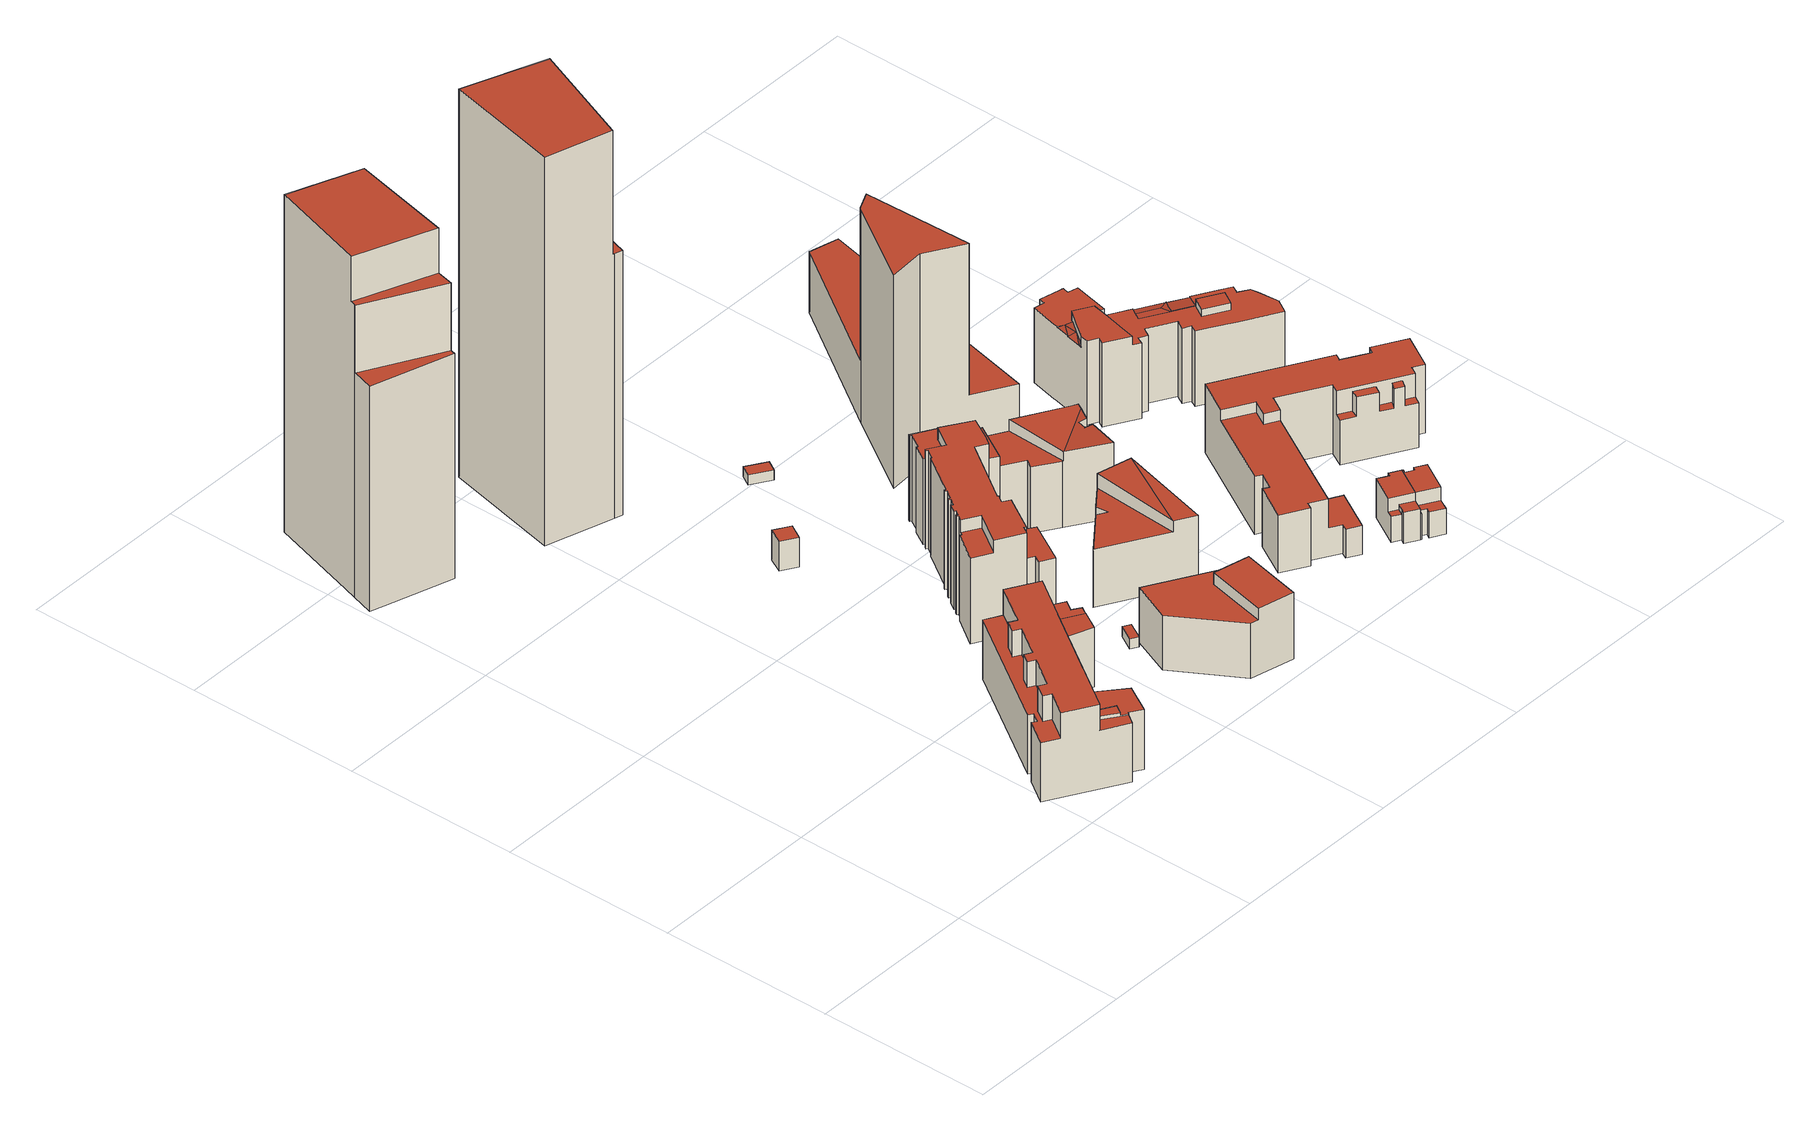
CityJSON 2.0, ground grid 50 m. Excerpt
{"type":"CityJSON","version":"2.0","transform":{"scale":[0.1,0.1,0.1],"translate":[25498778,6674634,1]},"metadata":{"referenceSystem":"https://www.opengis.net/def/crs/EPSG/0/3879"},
"CityObjects":{
"building1":{"type":"Building","attributes":{"GroundLevel":"1.9","HighestRoof":"104.5","LowestRoof":"70.4","RoofNames":"flat","BuildingHeightNN":104,"SUUNNITELMA_ALUE":"Redi","Rakennuksen_tila":"suunnitelma","roofType":"1000","measuredHeight":102.6},"address":[{"country":"Finland","locality":"Helsinki"}],"geometry":[{"type":"Solid","lod":"2","boundaries":[[[[0,1,2,3,4,5]],[[1,0,6,7,8]],[[9,10,11,12]],[[13,14,5,4,11,10,15]],[[16,17,9,12,18,19,8,7]],[[6,0,5,14,13,16,7]],[[15,17,16,13]],[[18,3,2,19]],[[19,2,1,8]],[[11,4,3,18,12]],[[9,17,15,10]]]],"semantics":{"surfaces":[{"type":"WallSurface"},{"type":"GroundSurface"},{"type":"RoofSurface","Area":95.1,"RoofPitch":90,"ZMax":68.5,"ZMaxASL":70.4,"ZMin":68.5,"ZMinASL":70.4,"RoofOrientation":-1},{"type":"RoofSurface","Area":84.5,"RoofPitch":90,"ZMax":89.1,"ZMaxASL":90.9,"ZMin":89.1,"ZMinASL":90.9,"RoofOrientation":-1},{"type":"RoofSurface","Area":679.1,"RoofPitch":90,"ZMax":102.6,"ZMaxASL":104.5,"ZMin":102.6,"ZMinASL":104.5,"RoofOrientation":-1}],"values":[[0,0,0,0,0,1,0,0,2,3,4]]}}]},
"building2":{"type":"Building","attributes":{"Integrate_LoD[1].overlap_filter":89,"Integrate_LoD[1].overlap_file_to_DB":100,"Integrate_LoD[1].overlap_DB_to_file":100,"Integrate_LoD[1].area_diff_filter":10,"Integrate_LoD[1].area_diff":0,"Integrate_LoD[1].matching_mode":1,"Integrate_LoD[1].integration_date":"2016-10-28","Integrate_LoD[1].integrating_person":"vcdb_user","GroundLevel":4.17,"HighestRoof":30,"LowestRoof":30,"BREC_RoofNames":"flat","BREC_BuildingHeightNN":30,"KG_KRAKENN":5055551,"REPAIRED":"no","TILA_KOODI":2,"CODE":"111","C_KAYTTARK":"039","Rakennuksen_tila":"voimassa","Kayttotarkoitus":"Asuinrakennus","Kerroksia":7,"Kerrosala":4223,"Katuosoite":"Antareksenkatu 1","Valmistunut":"2013-08-19","Rakennusaine":"Betoni tai kevytbetoni","Tilavuus":20030,"Kokonaisala":5616,"Rakennustunnus_(RATU)":57968,"Rakennustunnus_(VTJ-PRT)":"101589033K","roofType":"1000","measuredHeight":25.83},"address":[{"country":"Finland","locality":"Helsinki"},{"country":"Finland","locality":"Helsinki"}],"geometry":[{"type":"Solid","lod":"2","boundaries":[[[[20,21,22,23]],[[24,25,26,27]],[[21,28,29,22]],[[25,30,31,26]],[[28,21,20,32,33,34]],[[35,36,37,38,39,40,41,42,43,44,45,46,47,48,30,25,24,49,50,51]],[[52,53,54,55]],[[56,57,58,59,60,61,62,63]],[[64,65,66,67]],[[65,64,34,33]],[[49,24,27,68]],[[69,67,66,70,71,72]],[[73,74,63,62]],[[74,73,75,76]],[[74,76,56,63]],[[59,58,77,78]],[[70,66,65,33,32,79]],[[71,80,81,72]],[[82,52,55,75,73,62,61,83]],[[84,85,46,45]],[[81,80,83,61,60,86]],[[85,87,47,46]],[[88,89,35,51]],[[90,91,39,38]],[[92,93,43,42]],[[80,71,70,79,87,85,84,94,93,92,95,96,91,90,97,98,89,88,82,83]],[[93,94,44,43]],[[77,58,57,54,53,99]],[[94,84,45,44]],[[98,97,37,36]],[[96,95,41,40]],[[54,57,56,76,75,55]],[[91,96,40,39]],[[95,92,42,41]],[[89,98,36,35]],[[99,53,52,82,88,51,50,100]],[[97,90,38,37]],[[29,28,34,64,67,69]],[[60,59,78,86]],[[72,81,86,78,77,99,100,68,27,26,31,101,23,22,29,69]],[[30,48,101,31]],[[50,49,68,100]],[[101,48,47,87,79,32,20,23]]]],"semantics":{"surfaces":[{"type":"WallSurface"},{"type":"RoofSurface","Area":47.82,"RoofPitch":90,"ZMax":17.9,"ZMaxASL":22.07,"ZMin":17.9,"ZMinASL":22.07,"RoofOrientation":-1},{"type":"RoofSurface","Area":17.26,"RoofPitch":90,"ZMax":19.05,"ZMaxASL":23.22,"ZMin":19.05,"ZMinASL":23.22,"RoofOrientation":-1},{"type":"RoofSurface","Area":535.02,"RoofPitch":90,"ZMax":25.82,"ZMaxASL":29.99,"ZMin":25.82,"ZMinASL":29.99,"RoofOrientation":-1},{"type":"GroundSurface"}],"values":[[0,0,0,0,1,1,1,1,1,0,0,0,0,2,0,0,0,0,0,0,0,0,0,0,0,3,0,0,0,0,0,0,0,0,0,0,0,0,0,4,0,0,0]]}}]},
"building3":{"type":"Building","attributes":{"Integrate_LoD[1].overlap_filter":89,"Integrate_LoD[1].overlap_file_to_DB":100,"Integrate_LoD[1].overlap_DB_to_file":100,"Integrate_LoD[1].area_diff_filter":10,"Integrate_LoD[1].area_diff":0,"Integrate_LoD[1].matching_mode":1,"Integrate_LoD[1].integration_date":"2016-10-28","Integrate_LoD[1].integrating_person":"vcdb_user","GroundLevel":7.86,"HighestRoof":16.86,"LowestRoof":16.86,"BREC_RoofNames":"flat","BREC_BuildingHeightNN":16.86,"REPAIRED":"no","CODE":"210","roofType":"1000","measuredHeight":9},"address":[{"country":"Finland","locality":"Helsinki"},{"country":"Finland","locality":"Helsinki"}],"geometry":[{"type":"Solid","lod":"2","boundaries":[[[[102,103,104,105]],[[106,107,108,109]],[[103,108,107,104]],[[109,108,103,102]],[[109,102,105,106]],[[105,104,107,106]]]],"semantics":{"surfaces":[{"type":"WallSurface"},{"type":"GroundSurface"},{"type":"RoofSurface","Area":25.08,"RoofPitch":90,"ZMax":9,"ZMaxASL":16.86,"ZMin":9,"ZMinASL":16.86,"RoofOrientation":-1}],"values":[[0,0,1,0,2,0]]}}]},
"building4":{"type":"Building","attributes":{"GroundLevel":7.7,"HighestRoof":10.7,"LowestRoof":10.7,"BREC_RoofNames":"flat","BREC_BuildingHeightNN":10.7,"REPAIRED":"no","CODE":"210","Integrate_LoD[1].overlap_filter":89,"Integrate_LoD[1].overlap_file_to_DB":100,"Integrate_LoD[1].overlap_DB_to_file":100,"Integrate_LoD[1].area_diff_filter":10,"Integrate_LoD[1].area_diff":0,"Integrate_LoD[1].matching_mode":1,"Integrate_LoD[1].integration_date":"2016-10-28","Integrate_LoD[1].integrating_person":"vcdb_user","roofType":"1000","measuredHeight":3},"address":[{"country":"Finland","locality":"Helsinki"},{"country":"Finland","locality":"Helsinki"}],"geometry":[{"type":"Solid","lod":"2","boundaries":[[[[110,111,112,113]],[[113,114,115,110]],[[111,116,117,112]],[[110,115,116,111]],[[112,117,114,113]],[[116,115,114,117]]]],"semantics":{"surfaces":[{"type":"RoofSurface","Area":12.91,"RoofPitch":90,"ZMax":3,"ZMaxASL":10.7,"ZMin":3,"ZMinASL":10.7,"RoofOrientation":-1},{"type":"WallSurface"},{"type":"GroundSurface"}],"values":[[0,1,1,1,1,2]]}}]},
"building5":{"type":"Building","attributes":{"Rakennuksen_tila":"suunnitelma","GroundLevel":"1.0","HighestRoof":"119.1","LowestRoof":"81.5","RoofNames":"flat","BuildingHeightNN":119,"SUUNNITELMA_ALUE":"Redi","Integrate_LoD[2].overlap_filter":89,"Integrate_LoD[2].overlap_file_to_DB":100,"Integrate_LoD[2].overlap_DB_to_file":100,"Integrate_LoD[2].area_diff_filter":10,"Integrate_LoD[2].area_diff":0,"Integrate_LoD[2].matching_mode":1,"Integrate_LoD[2].integration_date":"2019-01-28","Integrate_LoD[2].integrating_person":"vcdb_user","roofType":"1000","measuredHeight":118.1},"address":[{"country":"Finland","locality":"Helsinki"}],"geometry":[{"type":"Solid","lod":"2","boundaries":[[[[118,119,120,121,122,123]],[[124,125,121,120,119,126]],[[127,128,129,130,118,123]],[[131,127,123,122]],[[125,131,122,121]],[[124,129,128,125]],[[130,126,119,118]],[[131,125,128,127]],[[130,129,124,126]]]],"semantics":{"surfaces":[{"type":"GroundSurface"},{"type":"WallSurface"},{"type":"RoofSurface","Area":46.4,"RoofPitch":90,"ZMax":80.5,"ZMaxASL":81.5,"ZMin":80.5,"ZMinASL":81.5,"RoofOrientation":-1},{"type":"RoofSurface","Area":747.6,"RoofPitch":90,"ZMax":118.1,"ZMaxASL":119.1,"ZMin":118.1,"ZMinASL":119.1,"RoofOrientation":-1}],"values":[[0,1,1,1,1,1,1,2,3]]}}]},
"building6":{"type":"Building","attributes":{"Integrate_LoD[1].overlap_filter":89,"Integrate_LoD[1].overlap_file_to_DB":100,"Integrate_LoD[1].overlap_DB_to_file":100,"Integrate_LoD[1].area_diff_filter":10,"Integrate_LoD[1].area_diff":0,"Integrate_LoD[1].matching_mode":1,"Integrate_LoD[1].integration_date":"2016-10-28","Integrate_LoD[1].integrating_person":"vcdb_user","GroundLevel":4.8,"HighestRoof":21.46,"LowestRoof":21.46,"BREC_RoofNames":"flat","BREC_BuildingHeightNN":21.46,"KG_KRAKENN":5053805,"REPAIRED":"no","TILA_KOODI":2,"CODE":"111","C_KAYTTARK":"039","Kerrosala":4287,"Rakennuksen_tila":"voimassa","Kayttotarkoitus":"Asuinrakennus","Kerroksia":6,"Rakennustunnus_(VTJ-PRT)":"103151890A","Katuosoite":"Antareksenkatu 3","Valmistunut":"2012-08-16","Rakennusaine":"Betoni tai kevytbetoni","Tilavuus":18699,"Kokonaisala":6047,"Rakennustunnus_(RATU)":57818,"roofType":"1000","measuredHeight":16.66},"address":[{"country":"Finland","locality":"Helsinki"},{"country":"Finland","locality":"Helsinki"}],"geometry":[{"type":"Solid","lod":"2","boundaries":[[[[132,133,134,135]],[[136,137,138,139,140,141]],[[142,143,144,145]],[[146,147,144,143,137,136]],[[143,142,138,137]],[[141,134,133,146,136]],[[147,146,133,132]],[[138,142,145,139]],[[139,145,144,147,132,135,140]],[[135,134,141,140]]]],"semantics":{"surfaces":[{"type":"WallSurface"},{"type":"RoofSurface","Area":191.25,"RoofPitch":90,"ZMax":20.28,"ZMaxASL":25.08,"ZMin":20.28,"ZMinASL":25.08,"RoofOrientation":-1},{"type":"GroundSurface"},{"type":"RoofSurface","Area":356.04,"RoofPitch":90,"ZMax":16.67,"ZMaxASL":21.47,"ZMin":16.67,"ZMinASL":21.47,"RoofOrientation":-1}],"values":[[0,0,0,0,1,2,0,0,3,0]]}}]},
"building7":{"type":"Building","attributes":{"Integrate_LoD[1].overlap_filter":89,"Integrate_LoD[1].overlap_file_to_DB":100,"Integrate_LoD[1].overlap_DB_to_file":100,"Integrate_LoD[1].area_diff_filter":10,"Integrate_LoD[1].area_diff":0,"Integrate_LoD[1].matching_mode":1,"Integrate_LoD[1].integration_date":"2016-10-28","Integrate_LoD[1].integrating_person":"vcdb_user","GroundLevel":3.69,"HighestRoof":33.52,"LowestRoof":33.52,"BREC_RoofNames":"flat","BREC_BuildingHeightNN":33.52,"KG_KRAKENN":5077817,"REPAIRED":"no","TILA_KOODI":2,"CODE":"111","C_KAYTTARK":"039","Rakennuksen_tila":"voimassa","Kayttotarkoitus":"Asuinrakennus","Kerroksia":8,"Kerrosala":4297,"Katuosoite":"Arielinkatu 8","Valmistunut":"2015-06-15","Rakennusaine":"Betoni tai kevytbetoni","Tilavuus":20210,"Kokonaisala":6998,"Rakennustunnus_(RATU)":60684,"Rakennustunnus_(VTJ-PRT)":"101902888X","roofType":"1000","measuredHeight":29.83},"address":[{"country":"Finland","locality":"Helsinki"},{"country":"Finland","locality":"Helsinki"}],"geometry":[{"type":"Solid","lod":"2","boundaries":[[[[148,149,150,151]],[[152,153,154,155]],[[156,157,158,159]],[[160,152,155,161]],[[162,163,164,165]],[[166,167,168,169]],[[170,156,159,171]],[[172,173,174,175]],[[176,177,178,179]],[[180,181,182,183]],[[184,185,186,187]],[[188,189,190,191]],[[192,193,194,195]],[[196,197,198,199]],[[157,176,179,158]],[[177,148,151,178]],[[181,200,201,182]],[[197,202,203,198]],[[204,180,183,205]],[[189,206,207,190]],[[200,208,209,201]],[[208,210,211,209]],[[210,160,161,211]],[[212,170,171,213]],[[214,215,216,217,218,219]],[[206,220,221,207]],[[222,223,224,225]],[[202,204,205,203]],[[220,192,195,221]],[[193,222,225,194]],[[223,196,199,224]],[[226,227,228,229]],[[230,165,164,231,232,233]],[[185,215,214,186]],[[234,231,164,163,235,236]],[[237,217,216,238]],[[228,227,239,240,184,187]],[[241,172,175,242]],[[218,188,191,219]],[[150,149,162,165,230,243]],[[174,173,168,167,226,229]],[[244,245,153,152,160,210,208,200,181,180,204,202,197,196,223,222,193,192,220,206,189,188,218,217,237,239,227,226,167,166,246,247,248,249,250,251,234,236]],[[172,241,252,169,168,173]],[[235,163,162,149,148,177,176,157,156,170,212,253]],[[238,216,215,185,184,240]],[[247,246,254,255]],[[248,247,255,256]],[[254,246,166,169,252,257]],[[250,249,258,259]],[[242,175,174,229,228,187,186,214,219,191,190,207,221,195,194,225,224,199,198,203,205,183,182,201,209,211,161,155,154,213,171,159,158,179,178,151,150,243,260,261,259,258,256,255,254,257]],[[249,248,256,258]],[[244,236,235,253]],[[239,237,238,240]],[[230,233,260,243]],[[252,241,242,257]],[[232,251,250,259,261]],[[234,251,232,231]],[[233,232,261,260]],[[153,245,212,213,154]],[[245,244,253,212]]]],"semantics":{"surfaces":[{"type":"WallSurface"},{"type":"RoofSurface","Area":51.08,"RoofPitch":90,"ZMax":23.08,"ZMaxASL":26.77,"ZMin":23.08,"ZMinASL":26.77,"RoofOrientation":-1},{"type":"RoofSurface","Area":514.41,"RoofPitch":90,"ZMax":29.83,"ZMaxASL":33.52,"ZMin":29.83,"ZMinASL":33.52,"RoofOrientation":-1},{"type":"RoofSurface","Area":83.12,"RoofPitch":90,"ZMax":20.18,"ZMaxASL":23.87,"ZMin":20.18,"ZMinASL":23.87,"RoofOrientation":-1},{"type":"RoofSurface","Area":99.78,"RoofPitch":90,"ZMax":26.05,"ZMaxASL":29.74,"ZMin":26.05,"ZMinASL":29.74,"RoofOrientation":-1},{"type":"GroundSurface"}],"values":[[0,0,0,0,0,0,0,0,0,0,0,0,0,0,0,0,0,0,0,0,0,0,0,0,0,0,0,0,0,0,0,0,1,0,0,0,0,0,0,0,0,2,3,4,4,0,0,0,0,5,0,0,0,0,0,0,0,0,0,0]]}}]},
"building8":{"type":"Building","attributes":{"GroundLevel":7.88,"HighestRoof":10.88,"LowestRoof":10.88,"BREC_RoofNames":"flat","BREC_BuildingHeightNN":10.88,"REPAIRED":"no","CODE":"210","Integrate_LoD[1].overlap_filter":89,"Integrate_LoD[1].overlap_file_to_DB":100,"Integrate_LoD[1].overlap_DB_to_file":100,"Integrate_LoD[1].area_diff_filter":10,"Integrate_LoD[1].area_diff":0,"Integrate_LoD[1].matching_mode":1,"Integrate_LoD[1].integration_date":"2016-10-28","Integrate_LoD[1].integrating_person":"vcdb_user","roofType":"1000","measuredHeight":3},"address":[{"country":"Finland","locality":"Helsinki"},{"country":"Finland","locality":"Helsinki"}],"geometry":[{"type":"Solid","lod":"2","boundaries":[[[[262,263,264,265]],[[266,267,263,262]],[[268,269,267,266]],[[267,269,264,263]],[[265,264,269,268]],[[268,266,262,265]]]],"semantics":{"surfaces":[{"type":"WallSurface"},{"type":"GroundSurface"},{"type":"RoofSurface","Area":23.84,"RoofPitch":90,"ZMax":3,"ZMaxASL":10.88,"ZMin":3,"ZMinASL":10.88,"RoofOrientation":-1}],"values":[[0,0,0,1,0,2]]}}]},
"building9":{"type":"Building","attributes":{"Integrate_LoD[1].overlap_filter":89,"Integrate_LoD[1].overlap_file_to_DB":100,"Integrate_LoD[1].overlap_DB_to_file":100,"Integrate_LoD[1].area_diff_filter":10,"Integrate_LoD[1].area_diff":0,"Integrate_LoD[1].matching_mode":1,"Integrate_LoD[1].integration_date":"2016-10-28","Integrate_LoD[1].integrating_person":"vcdb_user","GroundLevel":4.45,"HighestRoof":22.03,"LowestRoof":22.03,"BREC_RoofNames":"flat","BREC_BuildingHeightNN":22.03,"KG_KRAKENN":5077815,"REPAIRED":"no","TILA_KOODI":2,"CODE":"111","C_KAYTTARK":"039","Kerrosala":3545,"Rakennuksen_tila":"voimassa","Kayttotarkoitus":"Asuinrakennus","Kerroksia":6,"Rakennustunnus_(VTJ-PRT)":"101902887W","Katuosoite":"Junonkatu 1","Valmistunut":"2015-06-15","Rakennusaine":"Betoni tai kevytbetoni","Tilavuus":16650,"Kokonaisala":4939,"Rakennustunnus_(RATU)":60683,"roofType":"1000","measuredHeight":17.58},"address":[{"country":"Finland","locality":"Helsinki"},{"country":"Finland","locality":"Helsinki"}],"geometry":[{"type":"Solid","lod":"2","boundaries":[[[[270,271,272,273]],[[274,275,276,277]],[[278,279,280,281]],[[282,283,284,274,277,285,286]],[[286,287,273,272,281,280,282]],[[272,271,276,275,278,281]],[[285,288,287,286]],[[280,279,289,283,282]],[[276,271,270,288,285,277]],[[289,284,283]],[[289,279,278,275,274,284]],[[288,270,273,287]]]],"semantics":{"surfaces":[{"type":"WallSurface"},{"type":"GroundSurface"},{"type":"RoofSurface","Area":230.65,"RoofPitch":90,"ZMax":17.57,"ZMaxASL":22.02,"ZMin":17.57,"ZMinASL":22.02,"RoofOrientation":-1},{"type":"RoofSurface","Area":84.22,"RoofPitch":87.8,"ZMax":21.83,"ZMaxASL":26.28,"ZMin":20.84,"ZMinASL":25.29,"RoofOrientation":209.63}],"values":[[0,0,0,0,1,0,0,0,2,3,3,0]]}}]},
"building10":{"type":"Building","attributes":{"Integrate_LoD[1].overlap_filter":89,"Integrate_LoD[1].overlap_file_to_DB":100,"Integrate_LoD[1].overlap_DB_to_file":100,"Integrate_LoD[1].area_diff_filter":10,"Integrate_LoD[1].area_diff":0,"Integrate_LoD[1].matching_mode":1,"Integrate_LoD[1].integration_date":"2016-10-28","Integrate_LoD[1].integrating_person":"vcdb_user","GroundLevel":3.81,"HighestRoof":27.15,"LowestRoof":27.15,"BREC_RoofNames":"flat","BREC_BuildingHeightNN":27.15,"KG_KRAKENN":0,"REPAIRED":"no","TILA_KOODI":2,"CODE":"110","Kerrosala":0,"Rakennuksen_tila":"voimassa","Kerroksia":0,"Kayttotarkoitus":"Ei käyttömerkintää kartalla","Rakennustunnus_(RATU)":0,"roofType":"1000","measuredHeight":23.34},"address":[{"country":"Finland","locality":"Helsinki"},{"country":"Finland","locality":"Helsinki"}],"geometry":[{"type":"Solid","lod":"2","boundaries":[[[[290,291,292,293,294]],[[295,296,297,298]],[[299,300,301,302]],[[293,303,304,294]],[[305,299,302,306]],[[297,296,307,308,309,310,311]],[[310,312,313,311]],[[314,295,298,315]],[[308,316,317,309]],[[295,314,303,293,292,307,296]],[[292,291,318,316,308,307]],[[303,314,315,304]],[[312,305,306,313]],[[304,315,298,297,311,313,306,302,301,319,290,294]],[[312,310,309,317,300,299,305]],[[301,300,317,316,318,319]],[[318,291,290,319]]]],"semantics":{"surfaces":[{"type":"WallSurface"},{"type":"RoofSurface","Area":78.62,"RoofPitch":87.55,"ZMax":23.64,"ZMaxASL":27.46,"ZMin":23.03,"ZMinASL":26.84,"RoofOrientation":212.38},{"type":"GroundSurface"},{"type":"RoofSurface","Area":149.82,"RoofPitch":90,"ZMax":20.22,"ZMaxASL":24.03,"ZMin":20.22,"ZMinASL":24.03,"RoofOrientation":-1}],"values":[[0,0,0,0,0,0,0,0,0,1,1,0,0,2,3,0,0]]}}]},
"building11":{"type":"Building","attributes":{"GroundLevel":"2.7","HighestRoof":"67.5","LowestRoof":"21.3","RoofNames":"flat","BuildingHeightNN":68,"SUUNNITELMA_ALUE":"Suvilahti","Rakennuksen_tila":"suunnitelma","Integrate_LoD[2].overlap_filter":89,"Integrate_LoD[2].overlap_file_to_DB":100,"Integrate_LoD[2].overlap_DB_to_file":100,"Integrate_LoD[2].area_diff_filter":10,"Integrate_LoD[2].area_diff":0,"Integrate_LoD[2].matching_mode":1,"Integrate_LoD[2].integration_date":"2019-01-28","Integrate_LoD[2].integrating_person":"vcdb_user","roofType":"1000","measuredHeight":64.8},"address":[{"country":"Finland","locality":"Helsinki"}],"geometry":[{"type":"Solid","lod":"2","boundaries":[[[[320,321,322,323]],[[324,325,326,327]],[[328,329,330,331]],[[332,328,331,333]],[[325,334,335,326]],[[330,336,321,320,333,331]],[[329,328,332,334,325,324]],[[323,322,337,327,326,335]],[[334,332,333,320,323,335]],[[336,330,329,324,327,337]],[[321,336,337,322]]]],"semantics":{"surfaces":[{"type":"WallSurface"},{"type":"RoofSurface","Area":1147.4,"RoofPitch":90,"ZMax":18.6,"ZMaxASL":21.3,"ZMin":18.6,"ZMinASL":21.3,"RoofOrientation":-1},{"type":"RoofSurface","Area":346.2,"RoofPitch":90,"ZMax":64.8,"ZMaxASL":67.5,"ZMin":64.8,"ZMinASL":67.5,"RoofOrientation":-1},{"type":"GroundSurface"}],"values":[[0,0,0,0,0,1,2,3,0,0,0]]}}]},
"building12":{"type":"Building","attributes":{"Integrate_LoD[1].overlap_filter":89,"Integrate_LoD[1].overlap_file_to_DB":100,"Integrate_LoD[1].overlap_DB_to_file":100,"Integrate_LoD[1].area_diff_filter":10,"Integrate_LoD[1].area_diff":0,"Integrate_LoD[1].matching_mode":1,"Integrate_LoD[1].integration_date":"2016-10-28","Integrate_LoD[1].integrating_person":"vcdb_user","GroundLevel":4.81,"HighestRoof":16.77,"LowestRoof":16.77,"BREC_RoofNames":"flat","BREC_BuildingHeightNN":16.77,"KG_KRAKENN":5067810,"REPAIRED":"no","TILA_KOODI":2,"CODE":"111","C_KAYTTARK":"011","Kayttotarkoitus":"Asuinrakennus","Kerroksia":3,"Rakennustunnus_(VTJ-PRT)":"1022464353","Kerrosala":185,"Katuosoite":"Antareksenkatu 8","Valmistunut":"2014-04-25","Rakennusaine":"Betoni tai kevytbetoni","Rakennuksen_tila":"voimassa","Tilavuus":1070,"Kokonaisala":306,"Rakennustunnus_(RATU)":59379,"roofType":"1000","measuredHeight":11.95},"address":[{"country":"Finland","locality":"Helsinki"},{"country":"Finland","locality":"Helsinki"}],"geometry":[{"type":"Solid","lod":"2","boundaries":[[[[338,339,340,341]],[[342,343,344,345,346,347]],[[348,349,350,351]],[[349,352,353,350]],[[340,339,354,355,348,351]],[[356,341,340,351,350,353,342,347]],[[343,352,349,348,355,344]],[[345,357,358,359,346]],[[355,354,360,357,345,344]],[[358,357,360,338]],[[359,358,338,341,356]],[[346,359,356,347]],[[360,354,339,338]],[[352,343,342,353]]]],"semantics":{"surfaces":[{"type":"WallSurface"},{"type":"GroundSurface"},{"type":"RoofSurface","Area":62.07,"RoofPitch":90,"ZMax":11.88,"ZMaxASL":16.69,"ZMin":11.88,"ZMinASL":16.69,"RoofOrientation":-1},{"type":"RoofSurface","Area":14.9,"RoofPitch":90,"ZMax":9.44,"ZMaxASL":14.25,"ZMin":9.44,"ZMinASL":14.25,"RoofOrientation":-1},{"type":"RoofSurface","Area":5.34,"RoofPitch":90,"ZMax":7.79,"ZMaxASL":12.6,"ZMin":7.79,"ZMinASL":12.6,"RoofOrientation":-1}],"values":[[0,0,0,0,0,1,2,3,0,0,0,0,4,0]]}}]},
"building13":{"type":"Building","attributes":{"Integrate_LoD[2].integrating_person":"vcdb_user","Integrate_LoD[2].integration_date":"2019-11-20","Integrate_LoD[2].matching_mode":1,"Integrate_LoD[2].area_diff":0,"Integrate_LoD[2].area_diff_filter":10,"Integrate_LoD[2].overlap_DB_to_file":100,"Integrate_LoD[2].overlap_file_to_DB":100,"Integrate_LoD[2].overlap_filter":89,"VTJ_PRT":"1037724446","Rakennuksen_tila":"rakenteilla","RATU":68091,"BuildingHeightNN":14,"RoofNames":"gabled","LowestRoof":12.8,"HighestRoof":14.1,"GroundLevel":2.6,"roofType":"3500","measuredHeight":11.4},"address":[{"country":"Finland","locality":"Helsinki"}],"geometry":[{"type":"Solid","lod":"2","boundaries":[[[[361,362,363,364]],[[365,361,364,366]],[[363,362,367,368]],[[365,366,369,370]],[[366,364,363,368,369]],[[362,361,365,370,367]],[[370,369,368,367]]]],"semantics":{"surfaces":[{"type":"RoofSurface","RoofOrientation":303.9,"ZMinASL":12.8,"ZMin":10.1,"ZMaxASL":14.1,"ZMax":11.4,"RoofPitch":81.1,"Area":282.9},{"type":"RoofSurface","RoofOrientation":123.9,"ZMinASL":12.8,"ZMin":10.1,"ZMaxASL":14.1,"ZMax":11.4,"RoofPitch":81.1,"Area":282.9},{"type":"WallSurface"},{"type":"GroundSurface"}],"values":[[0,1,2,2,2,2,3]]}}]},
"building14":{"type":"Building","attributes":{"Integrate_LoD[1].overlap_filter":89,"Integrate_LoD[1].overlap_file_to_DB":100,"Integrate_LoD[1].overlap_DB_to_file":100,"Integrate_LoD[1].area_diff_filter":10,"Integrate_LoD[1].area_diff":0,"Integrate_LoD[1].matching_mode":1,"Integrate_LoD[1].integration_date":"2016-10-28","Integrate_LoD[1].integrating_person":"vcdb_user","GroundLevel":4.81,"HighestRoof":16.7,"LowestRoof":16.7,"BREC_RoofNames":"flat","BREC_BuildingHeightNN":16.7,"KG_KRAKENN":5067812,"REPAIRED":"no","TILA_KOODI":2,"CODE":"111","C_KAYTTARK":"011","Kerroksia":3,"Kerrosala":182,"Valmistunut":"2014-02-25","Rakennusaine":"Betoni tai kevytbetoni","Rakennuksen_tila":"voimassa","Kayttotarkoitus":"Asuinrakennus","Tilavuus":1027,"Kokonaisala":294,"Rakennustunnus_(RATU)":59380,"Rakennustunnus_(VTJ-PRT)":"1022464364","roofType":"1000","measuredHeight":11.89},"address":[{"country":"Finland","locality":"Helsinki"},{"country":"Finland","locality":"Helsinki"}],"geometry":[{"type":"Solid","lod":"2","boundaries":[[[[371,372,373,374,375,343,344,376]],[[373,372,377,378]],[[379,380,381,382]],[[383,384,344,343,342,347]],[[385,386,387,388]],[[386,383,347,387]],[[343,375,389,342]],[[375,374,390,389]],[[380,391,392,381]],[[342,389,390,378,377,393,382,381,392,388,387,347]],[[372,371,393,377]],[[376,344,384,394]],[[391,385,388,392]],[[385,391,380,379,394,384,383,386]],[[371,376,394,379,382,393]],[[374,373,378,390]]]],"semantics":{"surfaces":[{"type":"RoofSurface","Area":59.36,"RoofPitch":90,"ZMax":11.88,"ZMaxASL":16.69,"ZMin":11.88,"ZMinASL":16.69,"RoofOrientation":-1},{"type":"WallSurface"},{"type":"GroundSurface"},{"type":"RoofSurface","Area":20.06,"RoofPitch":90,"ZMax":7.79,"ZMaxASL":12.6,"ZMin":7.79,"ZMinASL":12.6,"RoofOrientation":-1}],"values":[[0,1,1,1,1,1,1,1,1,2,1,1,1,3,1,1]]}}]},
"building15":{"type":"Building","attributes":{"GroundLevel":7.83,"Integrate_LoD[1].overlap_filter":89,"Integrate_LoD[1].overlap_file_to_DB":100,"Integrate_LoD[1].overlap_DB_to_file":100,"Integrate_LoD[1].area_diff_filter":10,"Integrate_LoD[1].area_diff":0,"Integrate_LoD[1].matching_mode":1,"Integrate_LoD[1].integration_date":"2016-10-28","Integrate_LoD[1].integrating_person":"vcdb_user","HighestRoof":16.83,"LowestRoof":16.83,"BREC_RoofNames":"flat","BREC_BuildingHeightNN":16.83,"REPAIRED":"no","CODE":"210","roofType":"1000","measuredHeight":9},"address":[{"country":"Finland","locality":"Helsinki"},{"country":"Finland","locality":"Helsinki"}],"geometry":[{"type":"Solid","lod":"2","boundaries":[[[[395,396,397,398]],[[396,399,400,397]],[[395,401,399,396]],[[398,402,401,395]],[[399,401,402,400]],[[397,400,402,398]]]],"semantics":{"surfaces":[{"type":"RoofSurface","Area":171.32,"RoofPitch":90,"ZMax":9,"ZMaxASL":16.83,"ZMin":9,"ZMinASL":16.83,"RoofOrientation":-1},{"type":"WallSurface"},{"type":"GroundSurface"}],"values":[[0,1,1,1,2,1]]}}]},
"building16":{"type":"Building","attributes":{"Integrate_LoD[1].overlap_filter":89,"Integrate_LoD[1].overlap_file_to_DB":100,"Integrate_LoD[1].overlap_DB_to_file":100,"Integrate_LoD[1].area_diff_filter":10,"Integrate_LoD[1].area_diff":0,"Integrate_LoD[1].matching_mode":1,"Integrate_LoD[1].integration_date":"2016-10-28","Integrate_LoD[1].integrating_person":"vcdb_user","GroundLevel":4.35,"HighestRoof":25.05,"LowestRoof":25.05,"BREC_RoofNames":"flat","BREC_BuildingHeightNN":25.05,"KG_KRAKENN":5062587,"REPAIRED":"no","TILA_KOODI":2,"CODE":"111","C_KAYTTARK":"039","Kerrosala":5607,"Rakennuksen_tila":"voimassa","Kayttotarkoitus":"Asuinrakennus","Kerroksia":6,"Rakennustunnus_(VTJ-PRT)":"103305566L","Katuosoite":"Antareksenkatu 4","Valmistunut":"2013-04-23","Rakennusaine":"Betoni tai kevytbetoni","Tilavuus":24312,"Kokonaisala":7306,"Rakennustunnus_(RATU)":58676,"roofType":"1000","measuredHeight":20.7},"address":[{"country":"Finland","locality":"Helsinki"},{"country":"Finland","locality":"Helsinki"}],"geometry":[{"type":"Solid","lod":"2","boundaries":[[[[403,404,405,406,407,408,409,410,411,412,413,414]],[[415,416,417,418]],[[416,419,420,417]],[[421,422,423,424]],[[425,426,427,428,429,430,424,423,431,432,433,434,435,436,437,438,439,418,417,420,440,441,442,443]],[[444,415,418,439]],[[443,445,446,447,448,449,450,451,452,453,454,425]],[[455,456,457,458]],[[411,447,446,412]],[[459,460,430,429]],[[460,421,424,430]],[[461,462,433,432]],[[407,451,450,408]],[[463,464,437,436]],[[448,410,409,449]],[[465,461,432,431]],[[452,406,405,453]],[[466,467,435,434]],[[467,463,436,435]],[[411,410,448,447]],[[407,406,452,451]],[[437,464,468,469,470,438]],[[462,466,434,433]],[[471,469,468,472]],[[473,474,442,441]],[[475,476,427,426]],[[413,412,446,445]],[[405,404,454,453]],[[409,408,450,449]],[[423,422,477,478,465,431]],[[474,473,479,419,416,415,444,470,469,471,456,455,476,475,403,414]],[[428,480,481,459,429]],[[456,471,472,457]],[[427,476,455,458,480,428]],[[480,478,477,481]],[[425,454,404,403,475,426]],[[419,479,440,420]],[[470,444,439,438]],[[465,478,480,458,457,472,468,464,463,467,466,462,461]],[[442,474,414,413,445,443]],[[479,473,441,440]],[[421,460,459,481,477,422]]]],"semantics":{"surfaces":[{"type":"WallSurface"},{"type":"GroundSurface"},{"type":"RoofSurface","Area":6.84,"RoofPitch":90,"ZMax":19.42,"ZMaxASL":23.77,"ZMin":19.42,"ZMinASL":23.77,"RoofOrientation":-1},{"type":"RoofSurface","Area":8.71,"RoofPitch":90,"ZMax":13.52,"ZMaxASL":17.87,"ZMin":13.52,"ZMinASL":17.87,"RoofOrientation":-1},{"type":"RoofSurface","Area":634.68,"RoofPitch":90,"ZMax":20.74,"ZMaxASL":25.09,"ZMin":20.74,"ZMinASL":25.09,"RoofOrientation":-1},{"type":"RoofSurface","Area":503.4,"RoofPitch":90,"ZMax":17.56,"ZMaxASL":21.91,"ZMin":17.56,"ZMinASL":21.91,"RoofOrientation":-1},{"type":"RoofSurface","Area":98.3,"RoofPitch":90,"ZMax":8.65,"ZMaxASL":13,"ZMin":8.65,"ZMinASL":13,"RoofOrientation":-1}],"values":[[0,0,0,0,1,0,0,0,0,0,0,0,0,0,0,0,0,0,0,2,2,0,0,0,0,0,3,3,3,0,4,0,0,0,0,0,0,0,5,0,0,6]]}}]},
"building17":{"type":"Building","attributes":{"Integrate_LoD[2].integrating_person":"vcdb_user","Integrate_LoD[2].integration_date":"2019-11-20","Integrate_LoD[2].matching_mode":1,"Integrate_LoD[2].area_diff":0,"Integrate_LoD[2].area_diff_filter":10,"Integrate_LoD[2].overlap_DB_to_file":100,"Integrate_LoD[2].overlap_file_to_DB":100,"Integrate_LoD[2].overlap_filter":89,"Rakennuksen_tila":"rakenteilla","RATU":0,"BuildingHeightNN":6,"RoofNames":"shed","LowestRoof":6.2,"HighestRoof":6.5,"GroundLevel":3.5,"roofType":"2100","measuredHeight":3},"address":[{"country":"Finland","locality":"Helsinki"}],"geometry":[{"type":"Solid","lod":"2","boundaries":[[[[482,483,484,485]],[[486,487,483,482]],[[488,489,485,484]],[[483,487,488,484]],[[487,486,489,488]],[[486,482,485,489]]]],"semantics":{"surfaces":[{"type":"WallSurface"},{"type":"RoofSurface","RoofOrientation":33.9,"ZMinASL":6.2,"ZMin":2.7,"ZMaxASL":6.5,"ZMax":3,"RoofPitch":81.4,"Area":4.4},{"type":"GroundSurface"}],"values":[[0,1,2,0,0,0]]}}]},
"building18":{"type":"Building","attributes":{"GroundLevel":7.83,"HighestRoof":16.83,"LowestRoof":16.83,"BREC_RoofNames":"flat","BREC_BuildingHeightNN":16.83,"REPAIRED":"no","CODE":"210","Integrate_LoD[1].overlap_filter":89,"Integrate_LoD[1].overlap_file_to_DB":100,"Integrate_LoD[1].overlap_DB_to_file":100,"Integrate_LoD[1].area_diff_filter":10,"Integrate_LoD[1].area_diff":0,"Integrate_LoD[1].matching_mode":1,"Integrate_LoD[1].integration_date":"2016-10-28","Integrate_LoD[1].integrating_person":"vcdb_user","roofType":"1000","measuredHeight":9},"address":[{"country":"Finland","locality":"Helsinki"},{"country":"Finland","locality":"Helsinki"}],"geometry":[{"type":"Solid","lod":"2","boundaries":[[[[490,491,492,493]],[[490,493,494,495]],[[495,496,491,490]],[[493,492,497,494]],[[494,497,496,495]],[[492,491,496,497]]]],"semantics":{"surfaces":[{"type":"WallSurface"},{"type":"RoofSurface","Area":44.6,"RoofPitch":90,"ZMax":9,"ZMaxASL":16.83,"ZMin":9,"ZMinASL":16.83,"RoofOrientation":-1},{"type":"GroundSurface"}],"values":[[0,1,0,0,0,2]]}}]},
"building19":{"type":"Building","attributes":{"Integrate_LoD[1].overlap_filter":89,"Integrate_LoD[1].overlap_file_to_DB":100,"Integrate_LoD[1].overlap_DB_to_file":100,"Integrate_LoD[1].area_diff_filter":10,"Integrate_LoD[1].area_diff":0,"Integrate_LoD[1].matching_mode":1,"Integrate_LoD[1].integration_date":"2016-10-28","Integrate_LoD[1].integrating_person":"vcdb_user","GroundLevel":2.72,"HighestRoof":25.5,"LowestRoof":25.5,"BREC_RoofNames":"flat","BREC_BuildingHeightNN":25.5,"KG_KRAKENN":5053192,"REPAIRED":"no","TILA_KOODI":2,"CODE":"111","C_KAYTTARK":"039","Kerrosala":4047,"Rakennuksen_tila":"voimassa","Kayttotarkoitus":"Asuinrakennus","Kerroksia":6,"Rakennustunnus_(VTJ-PRT)":"1031518888","Katuosoite":"Leonkatu 16","Valmistunut":"2012-11-27","Rakennusaine":"Betoni tai kevytbetoni","Tilavuus":16819,"Kokonaisala":5247,"Rakennustunnus_(RATU)":57729,"roofType":"1000","measuredHeight":22.77},"address":[{"country":"Finland","locality":"Helsinki"},{"country":"Finland","locality":"Helsinki"}],"geometry":[{"type":"MultiSurface","lod":"2","boundaries":[[[498,499,500,501]],[[502,503,504,505]],[[506,507,508,509,510,511,512,513,514,515,516,517,518,519,520,521]],[[522,523,524,525,526,527,528,529,530,531,532,533,534,535,536,537,503,502,538,539,540,541,542,543,544,545,546,547,548,549,550,551,552,553,554],[555,556,557,542]],[[521,558,559]],[[560,546,545,561,562]],[[563,564,547,546,560]],[[565,566,563,560,562]],[[541,567,568,565,569,570]],[[571,572,573]],[[574,575,521]],[[576,554,553,577,578,579,580]],[[581,582,534,533,532,531,583,584]],[[585,586,526,525,524,587]],[[548,547,564]],[[544,561,545]],[[547,546,545,546]],[[578,577,588,589,590,591,592,593,594,595,596,597,598,599]],[[538,502,505,600]],[[521,575,601,558]],[[558,602,603,604]],[[601,602,558]],[[587,524,523,522,605,606]],[[599,598,607,608]],[[530,529,609,610]],[[536,535,611,612,613,504,503,537]],[[535,534,582,611]],[[528,527,614,615,609,529]],[[566,565,568]],[[543,569,565,562]],[[581,584,583,610,609,615,614,586,585,587,606,605,576,580,579,608,607,616,617,618,619,620,621,622,623,624,625,626,627,628,629,630,631,632,633,634,635,636,637,638,639,640,641,600,505,504,613,612,611,582]],[[570,499,498,555,542]],[[544,543,562,561]],[[570,569,543,542]],[[514,513,628,627,626,625,516,515]],[[498,501,556,555]],[[540,567,541]],[[570,542,642,541]],[[500,499,570,542,557]],[[614,527,526,586]],[[604,603,571,573]],[[501,500,557,556]],[[512,511,630,629]],[[518,517,624,623]],[[511,510,631,630]],[[510,509,632,631]],[[552,551,550,635,634,633,632,509,508,592,591,590,589,588,577,553]],[[513,512,629,628]],[[531,530,610,583]],[[522,554,576,605]],[[517,516,625,624]],[[548,564,563,566,568,567,540,539,538,600,641,640,639,638,637,636,635,550,549]],[[520,574,521]],[[559,506,521]],[[596,595,594,593,507,506,559,558,604,573,572,597]],[[593,592,508,507]],[[578,599,608,579]],[[597,572,571,603,602,601,575,574,520,519,518,623,622,621,620,619,618,617,616,607,598]]],"semantics":{"surfaces":[{"type":"RoofSurface","Area":32.51,"RoofPitch":90,"ZMax":24.95,"ZMaxASL":27.67,"ZMin":24.95,"ZMinASL":27.67,"RoofOrientation":-1},{"type":"WallSurface"},{"type":"RoofSurface","Area":373.68,"RoofPitch":90,"ZMax":22.84,"ZMaxASL":25.56,"ZMin":22.84,"ZMinASL":25.56,"RoofOrientation":-1},{"type":"RoofSurface","Area":0.18,"RoofPitch":90,"ZMax":22.27,"ZMaxASL":24.99,"ZMin":22.27,"ZMinASL":24.99,"RoofOrientation":-1},{"type":"RoofSurface","Area":120.46,"RoofPitch":90,"ZMax":25.57,"ZMaxASL":28.29,"ZMin":25.57,"ZMinASL":28.29,"RoofOrientation":-1},{"type":"RoofSurface","Area":5.02,"RoofPitch":72.47,"ZMax":23,"ZMaxASL":25.72,"ZMin":22.28,"ZMinASL":25,"RoofOrientation":294.44},{"type":"GroundSurface"}],"values":[0,1,2,2,2,2,2,2,2,3,3,1,1,1,1,1,1,4,1,5,5,5,1,1,1,1,1,1,1,1,6,1,1,1,1,1,1,1,1,1,1,1,1,1,1,1,1,1,1,1,1,1,1,1,1,1,1,1]}}]}
},
"vertices":[
[7,1872,9],[7,1872,693],[25,1934,693],[25,1934,899],[26,1936,899],[26,1936,9],[47,1860,9],[241,1801,9],[241,1801,693],[255,1864,1035],[31,1952,1035],[31,1952,899],[255,1864,899],[116,2235,9],[38,1974,9],[116,2235,1035],[321,2156,9],[321,2156,1035],[244,1815,899],[244,1815,693],
[924,439,211],[906,411,211],[906,411,32],[924,439,32],[512,184,212],[529,209,212],[529,209,32],[512,184,32],[930,395,211],[930,395,32],[517,218,212],[517,218,32],[870,470,211],[835,418,211],[916,372,211],[541,161,212],[520,173,212],[543,208,212],[564,196,212],[619,278,212],[599,289,212],[616,315,212],[637,303,212],[691,384,212],[670,396,212],[691,427,212],[712,415,212],[783,520,212],[737,546,212],[499,192,212],[452,122,212],[497,96,212],[584,46,211],[657,5,211],[675,32,211],[606,79,211],[658,44,214],[675,32,214],[679,37,214],[713,15,214],[758,94,214],[668,171,214],[620,100,214],[674,69,214],[916,372,213],[835,418,213],[792,355,213],[886,319,213],[499,192,32],[886,319,32],[792,355,290],[792,356,290],[792,356,32],[620,100,222],[674,69,222],[606,79,222],[658,44,222],[679,37,32],[713,15,32],[870,470,290],[668,172,290],[668,172,32],[584,46,290],[668,171,290],[691,427,290],[712,415,290],[758,94,32],[783,520,290],[497,96,290],[541,161,290],[564,196,290],[619,278,290],[637,303,290],[691,384,290],[670,396,290],[616,315,290],[599,289,290],[543,208,290],[520,173,290],[657,5,32],[452,122,32],[737,546,32],
[754,1143,159],[754,1143,69],[778,1185,69],[778,1185,159],[733,1212,159],[733,1212,69],[710,1169,69],[710,1169,159],
[1023,323,97],[1044,311,97],[1070,357,97],[1049,369,97],[1049,369,67],[1023,323,67],[1044,311,67],[1070,357,67],
[489,1726,0],[565,2062,0],[761,1987,0],[799,1972,0],[705,1661,0],[682,1668,0],[799,1972,1181],[799,1972,805],[565,2062,1181],[682,1668,805],[678,1670,805],[678,1670,1181],[489,1726,1181],[705,1661,805],
[1087,347,205],[1087,347,38],[1039,231,38],[1039,231,205],[1277,18,38],[1277,18,241],[1174,42,241],[1174,42,205],[1151,47,205],[1151,47,38],[1213,217,241],[1317,194,241],[1317,194,205],[1213,217,205],[1321,213,38],[1321,213,205],
[1107,1092,287],[1110,1097,287],[1110,1097,27],[1107,1092,27],[1049,991,325],[1053,997,325],[1053,997,27],[1049,991,27],[1059,1008,287],[1084,1052,287],[1084,1052,27],[1059,1008,27],[1055,988,325],[1055,988,27],[1230,1029,287],[1205,988,287],[1205,988,258],[1230,1029,258],[1033,707,325],[975,610,325],[975,610,229],[1033,707,229],[1064,1005,287],[1064,1005,27],[983,578,229],[995,599,229],[995,599,27],[983,578,27],[1089,1049,287],[1112,1089,287],[1112,1089,27],[1089,1049,27],[955,852,325],[959,857,325],[959,857,27],[955,852,27],[829,665,287],[883,744,287],[883,744,27],[829,665,27],[897,765,325],[900,771,325],[900,771,27],[897,765,27],[909,783,325],[924,806,325],[924,806,27],[909,783,27],[935,822,325],[939,828,325],[939,828,27],[935,822,27],[962,855,325],[962,855,27],[944,825,325],[944,825,27],[960,848,325],[960,848,27],[905,767,325],[905,767,27],[1036,964,325],[1036,964,27],[1038,963,325],[1038,963,27],[1058,994,287],[1058,994,27],[888,741,27],[888,741,287],[893,749,287],[893,749,325],[901,761,325],[901,761,27],[914,780,325],[914,780,27],[929,802,325],[940,819,325],[940,819,27],[929,802,27],[969,613,325],[957,593,325],[957,593,27],[969,613,27],[1275,1004,258],[1220,979,258],[1185,917,258],[1214,897,258],[1220,979,325],[1140,1030,287],[1140,1030,325],[940,722,325],[940,722,287],[883,635,325],[883,635,287],[1022,556,229],[1022,556,27],[1275,1004,27],[1100,968,325],[1058,994,325],[1012,721,325],[1025,740,325],[1022,742,325],[1137,913,325],[1169,893,325],[1185,917,325],[1087,671,229],[1100,968,287],[1012,721,27],[1025,740,27],[1022,742,27],[1087,671,27],[1137,913,27],[1169,893,27],[1214,897,27],[1185,917,27],
[980,1414,99],[980,1414,69],[998,1445,69],[998,1445,99],[924,1448,99],[924,1448,69],[943,1480,99],[943,1480,69],
[1263,594,210],[1259,630,210],[1259,630,34],[1263,594,34],[1304,423,243],[1320,677,253],[1320,677,210],[1304,423,210],[1321,678,253],[1421,655,253],[1421,655,34],[1321,678,34],[1361,391,34],[1361,391,243],[1305,423,243],[1126,525,210],[1126,525,34],[1235,610,34],[1235,610,210],[1421,653,253],
[1490,881,28],[1490,881,265],[1481,865,265],[1461,830,263],[1461,830,28],[1455,806,262],[1436,723,258],[1436,723,28],[1455,806,28],[1214,897,230],[1275,1004,230],[1275,1004,28],[1214,897,28],[1438,835,262],[1438,835,28],[1273,860,230],[1273,860,28],[1330,791,258],[1329,791,258],[1329,791,230],[1327,792,230],[1327,792,28],[1259,836,230],[1259,836,28],[1433,812,262],[1433,812,28],[1335,969,265],[1335,969,230],[1474,890,265],[1474,890,28],
[1597,1824,203],[1681,1804,203],[1681,1804,17],[1597,1824,17],[1299,1222,665],[1193,1215,665],[1193,1215,17],[1299,1222,17],[1399,1476,665],[1409,1159,665],[1409,1159,203],[1399,1476,203],[1346,1451,665],[1346,1451,203],[1340,1442,665],[1340,1442,17],[1521,1095,203],[1521,1095,17],
[1809,126,116],[1786,139,116],[1786,139,38],[1809,126,38],[1903,205,38],[1903,205,157],[1856,122,157],[1856,122,132],[1839,92,132],[1839,92,38],[1838,231,157],[1868,213,157],[1868,213,38],[1838,231,38],[1873,222,157],[1873,222,38],[1796,157,116],[1796,157,157],[1802,113,38],[1819,143,132],[1809,126,132],[1802,113,132],[1819,143,116],
[1575,1617,131],[1507,1663,118],[1318,1381,118],[1386,1335,131],[1643,1571,118],[1454,1289,118],[1507,1663,16],[1318,1381,16],[1454,1289,16],[1643,1571,16],
[1960,172,157],[1930,190,157],[1925,181,157],[1901,194,157],[1906,203,157],[1913,90,157],[1930,190,38],[1925,181,38],[1896,59,116],[1859,81,116],[1859,81,38],[1896,59,38],[1839,92,116],[1856,122,116],[1849,103,116],[1842,90,116],[1842,90,38],[1849,103,38],[1906,203,38],[1901,194,38],[1866,93,116],[1866,93,38],[1960,172,38],[1913,90,116],
[1612,1493,158],[1549,1535,158],[1424,1340,158],[1484,1300,158],[1549,1535,68],[1424,1340,68],[1612,1493,68],[1484,1300,68],
[1959,459,241],[1959,459,169],[1994,439,169],[1994,439,228],[2046,409,228],[2046,409,169],[2083,388,169],[2083,388,228],[2106,375,228],[2106,375,169],[2135,359,169],[2135,359,241],[2058,534,241],[2132,492,241],[2132,492,33],[2058,534,33],[2143,510,241],[2143,510,33],[1671,187,120],[1681,205,120],[1681,205,33],[1671,187,33],[1947,437,33],[1971,481,33],[1837,557,33],[1702,319,33],[1773,279,33],[1709,166,33],[1603,249,33],[1593,232,33],[1520,273,33],[1576,371,33],[1593,361,33],[1619,406,33],[1601,416,33],[1774,719,33],[2068,552,33],[2232,459,33],[2178,363,33],[2147,380,33],[2123,337,33],[2068,552,241],[2123,337,169],[2092,355,169],[2092,355,228],[2067,368,228],[2067,368,169],[2034,387,169],[2034,387,228],[1984,416,228],[1984,416,169],[1947,437,169],[1812,513,241],[1774,534,241],[1774,534,209],[1812,513,209],[1773,279,120],[1709,166,120],[1593,232,209],[1520,273,209],[1619,406,209],[1601,416,209],[1603,249,209],[1576,371,209],[1593,361,209],[1719,623,209],[1719,623,241],[1774,719,241],[1799,578,241],[1799,578,209],[2178,363,241],[2147,380,241],[1971,481,241],[1837,557,241],[1648,223,120],[1648,223,209],[2232,459,241],[1702,319,209],[1702,319,120],
[1551,1674,55],[1530,1689,55],[1530,1689,25],[1551,1674,25],[1560,1688,52],[1539,1703,52],[1539,1703,25],[1560,1688,25],
[1593,1423,158],[1593,1423,68],[1648,1389,68],[1648,1389,158],[1684,1448,158],[1630,1483,158],[1630,1483,68],[1684,1448,68],
[2057,897,267],[1992,934,267],[1970,896,267],[2035,859,267],[2098,894,246],[2128,876,246],[2128,876,17],[2098,894,17],[1750,1119,244],[1756,1127,244],[1807,1098,244],[1808,1105,244],[1842,1097,244],[1865,1200,244],[1836,1207,244],[1840,1225,244],[1836,1226,244],[1831,1227,244],[1770,1241,244],[1766,1223,244],[1735,1229,244],[1717,1149,244],[1715,1139,244],[1732,1129,244],[1804,958,246],[1810,954,246],[1827,945,246],[1841,969,246],[1842,970,246],[1917,927,246],[1917,926,246],[1903,901,246],[1925,889,246],[1915,870,246],[1945,852,246],[2010,815,246],[2115,755,246],[2137,794,246],[2136,801,246],[2131,855,246],[2109,914,246],[2077,933,246],[2012,969,246],[2000,948,246],[1992,934,246],[1938,964,246],[1863,1007,246],[1870,1019,246],[1874,1025,246],[1877,1031,246],[1884,1042,246],[1836,1070,246],[1805,1087,246],[1795,1046,246],[1785,1001,246],[1773,950,246],[1794,938,246],[2057,897,246],[2035,859,246],[1970,896,246],[1725,1086,247],[1750,1119,247],[1931,993,246],[1863,1007,244],[1938,964,244],[1958,1000,244],[1884,1042,244],[1953,991,244],[1959,1000,244],[2012,969,243],[1959,1000,243],[1938,964,247],[1992,934,247],[1695,1052,240],[1693,1043,240],[1699,1050,240],[1715,1139,240],[1706,1098,240],[1794,938,17],[1773,950,273],[1706,988,273],[1706,988,17],[1773,950,17],[2010,815,17],[2115,755,17],[1915,870,17],[1945,852,17],[1841,969,17],[1842,970,17],[1827,945,17],[1785,1001,273],[1795,1046,273],[1805,1087,273],[1805,1088,273],[1807,1098,273],[1756,1127,273],[1750,1119,273],[1725,1086,273],[1699,1050,273],[1693,1043,273],[1689,1022,273],[1717,1007,273],[2109,914,17],[1705,1097,240],[1696,1053,240],[1695,1052,241],[1699,1050,247],[1804,958,17],[1810,954,17],[1689,1022,17],[1717,1007,17],[1903,901,17],[1925,889,17],[2137,794,17],[2136,801,17],[2131,855,17],[1917,927,17],[1917,926,17],[1693,1043,17],[1695,1052,17],[1696,1053,17],[1705,1097,17],[1706,1098,17],[1715,1139,17],[1717,1149,17],[1735,1229,17],[1766,1223,17],[1770,1241,17],[1831,1227,17],[1836,1226,17],[1840,1225,17],[1836,1207,17],[1865,1200,17],[1842,1097,17],[1808,1105,17],[1807,1098,17],[1805,1088,17],[1805,1087,17],[1836,1070,17],[1884,1042,17],[1958,1000,17],[1959,1000,17],[2012,969,17],[2077,933,17],[1992,934,242]
]}
